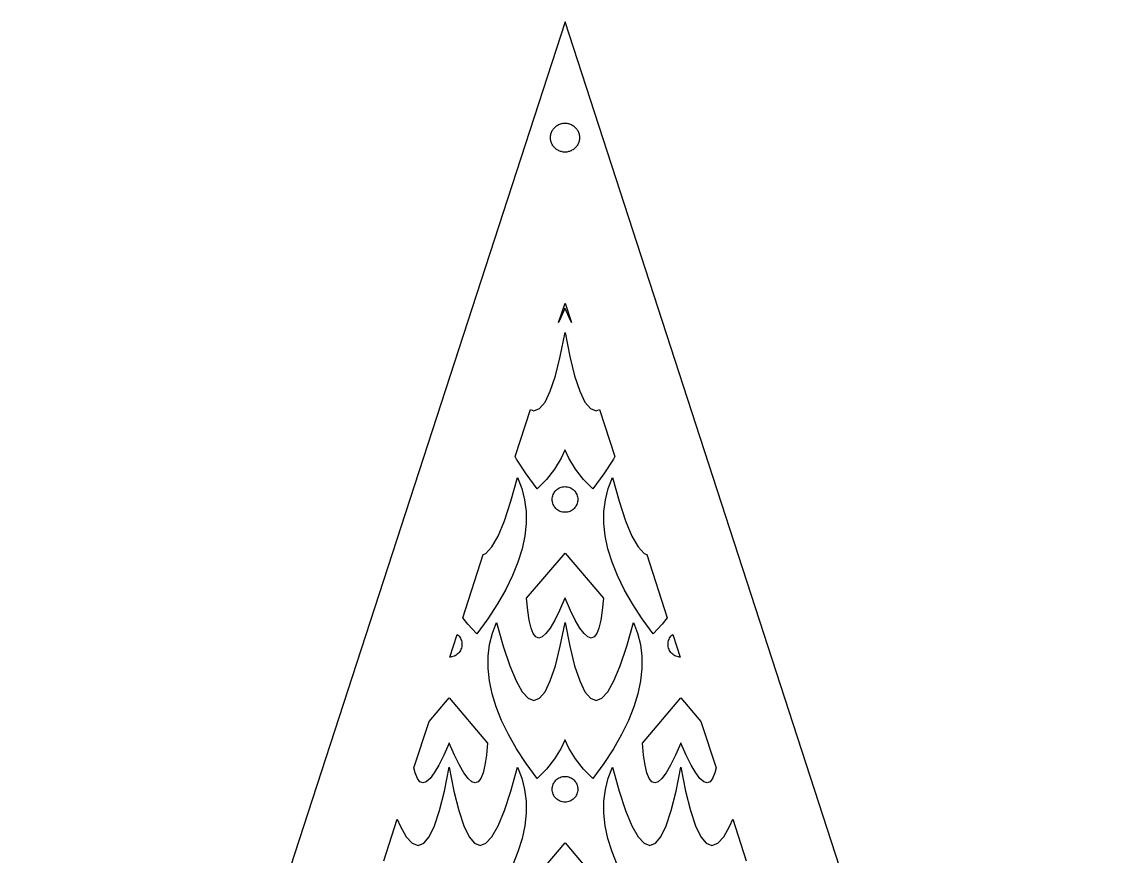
# Model space of a CAD drawing. Header units: metres. Extents: x -75 to 75, y 0 to 231.
# Drawn here: x -75 to 75, y 115.6 to 230.8 of the extents above; entities that cross this region are included whole.
import ezdxf

# ---------------------------------------------------------------- set-up
doc = ezdxf.new("R2010")
doc.units = ezdxf.units.M

msp = doc.modelspace()

# ---------------------------------------------------------------- linework, layer by layer
for p, q in [((0, 230.826), (-75, 0)), ((75, 0), (0, 230.826)), ((-1.68864, 215.898), (-1.61803, 216.002)), ((-1.61803, 216.002), (-1.54102, 216.101)), ((-1.54102, 216.101), (-1.45793, 216.195)), ((-1.45793, 216.195), (-1.36908, 216.284)), ((-1.36908, 216.284), (-1.27484, 216.367)), ((-1.27484, 216.367), (-1.17557, 216.444)), ((-1.17557, 216.444), (-1.07164, 216.515)), ((-1.07164, 216.515), (-0.963501, 216.579)), ((-0.963501, 216.579), (-0.851547, 216.636)), ((-0.851547, 216.636), (-0.736237, 216.686)), ((-0.736237, 216.686), (-0.618027, 216.728)), ((-0.618027, 216.728), (-0.497375, 216.763)), ((-0.497375, 216.763), (-0.374756, 216.791)), ((-0.374756, 216.791), (-0.250656, 216.81)), ((-0.250656, 216.81), (-0.12558, 216.822)), ((-0.12558, 216.822), (0, 216.826)), ((0, 216.826), (0.12558, 216.822)), ((0.12558, 216.822), (0.250656, 216.81)), ((0.250656, 216.81), (0.374756, 216.791)), ((0.374756, 216.791), (0.497375, 216.763)), ((0.497375, 216.763), (0.618027, 216.728)), ((0.618027, 216.728), (0.736237, 216.686)), ((0.736237, 216.686), (0.851547, 216.636)), ((0.851547, 216.636), (0.963501, 216.579)), ((0.963501, 216.579), (1.07164, 216.515)), ((1.07164, 216.515), (1.17557, 216.444)), ((1.17557, 216.444), (1.27484, 216.367)), ((1.27484, 216.367), (1.36908, 216.284)), ((1.36908, 216.284), (1.45793, 216.195)), ((1.45793, 216.195), (1.54102, 216.101)), ((1.54102, 216.101), (1.61803, 216.002)), ((1.61803, 216.002), (1.68864, 215.898)), ((-2, 214.826), (-1.99605, 214.952)), ((-1.99605, 214.701), (-2, 214.826)), ((-1.99605, 214.952), (-1.98422, 215.077)), ((-1.98422, 214.576), (-1.99605, 214.701)), ((-1.98422, 215.077), (-1.96457, 215.201)), ((-1.96457, 214.451), (-1.98422, 214.576)), ((-1.96457, 215.201), (-1.93716, 215.324)), ((-1.93716, 215.324), (-1.9021, 215.444)), ((-1.9021, 215.444), (-1.85954, 215.562)), ((-1.85954, 215.562), (-1.80965, 215.678)), ((-1.80965, 215.678), (-1.75261, 215.79)), ((-1.75261, 215.79), (-1.68864, 215.898)), ((1.68864, 215.898), (1.75261, 215.79)), ((1.75261, 215.79), (1.80965, 215.678)), ((1.80965, 215.678), (1.85954, 215.562)), ((1.85954, 215.562), (1.9021, 215.444)), ((1.9021, 215.444), (1.93716, 215.324)), ((1.93716, 215.324), (1.96457, 215.201)), ((1.96457, 215.201), (1.98422, 215.077)), ((1.98422, 214.576), (1.96457, 214.451)), ((1.98422, 215.077), (1.99605, 214.952)), ((1.99605, 214.701), (1.98422, 214.576)), ((1.99605, 214.952), (2, 214.826)), ((2, 214.826), (1.99605, 214.701)), ((-1.93716, 214.329), (-1.96457, 214.451)), ((-1.9021, 214.208), (-1.93716, 214.329)), ((-1.85954, 214.09), (-1.9021, 214.208)), ((-1.80965, 213.975), (-1.85954, 214.09)), ((-1.75261, 213.863), (-1.80965, 213.975)), ((-1.68864, 213.755), (-1.75261, 213.863)), ((-1.61803, 213.651), (-1.68864, 213.755)), ((-1.54102, 213.551), (-1.61803, 213.651)), ((-1.45793, 213.457), (-1.54102, 213.551)), ((-1.36908, 213.368), (-1.45793, 213.457)), ((-1.27484, 213.285), (-1.36908, 213.368)), ((-1.17557, 213.208), (-1.27484, 213.285)), ((-1.07164, 213.138), (-1.17557, 213.208)), ((-0.963501, 213.074), (-1.07164, 213.138)), ((-0.851547, 213.017), (-0.963501, 213.074)), ((-0.736237, 212.967), (-0.851547, 213.017)), ((0.851547, 213.017), (0.736237, 212.967)), ((0.963501, 213.074), (0.851547, 213.017)), ((1.07164, 213.138), (0.963501, 213.074)), ((1.17557, 213.208), (1.07164, 213.138)), ((1.27484, 213.285), (1.17557, 213.208)), ((1.36908, 213.368), (1.27484, 213.285)), ((1.45793, 213.457), (1.36908, 213.368)), ((1.54102, 213.551), (1.45793, 213.457)), ((1.61803, 213.651), (1.54102, 213.551)), ((1.68864, 213.755), (1.61803, 213.651)), ((1.75261, 213.863), (1.68864, 213.755)), ((1.80965, 213.975), (1.75261, 213.863)), ((1.85954, 214.09), (1.80965, 213.975)), ((1.9021, 214.208), (1.85954, 214.09)), ((1.93716, 214.329), (1.9021, 214.208)), ((1.96457, 214.451), (1.93716, 214.329)), ((-0.618027, 212.924), (-0.736237, 212.967)), ((-0.497375, 212.889), (-0.618027, 212.924)), ((-0.374756, 212.862), (-0.497375, 212.889)), ((-0.250656, 212.842), (-0.374756, 212.862)), ((-0.12558, 212.83), (-0.250656, 212.842)), ((0, 212.826), (-0.12558, 212.83)), ((0.12558, 212.83), (0, 212.826)), ((0.250656, 212.842), (0.12558, 212.83)), ((0.374756, 212.862), (0.250656, 212.842)), ((0.497375, 212.889), (0.374756, 212.862)), ((0.618027, 212.924), (0.497375, 212.889)), ((0.736237, 212.967), (0.618027, 212.924)), ((-0.879654, 189.286), (0, 191.993)), ((-0.004272, 191.249), (-0.739136, 189.57)), ((-0.00061, 191.259), (-0.004272, 191.267)), ((-0.004272, 191.267), (-0.004272, 191.249)), ((0.004272, 191.269), (-0.00061, 191.259)), ((0, 191.993), (0.879654, 189.286)), ((0.004272, 191.248), (0.004272, 191.269)), ((0.739136, 189.57), (0.004272, 191.248)), ((-0.739136, 189.57), (-0.879654, 189.286)), ((0.879654, 189.286), (0.739136, 189.57)), ((-0.649414, 184.625), (0, 187.905)), ((0, 187.905), (0.649414, 184.626)), ((-1.3269, 181.925), (-0.649414, 184.625)), ((0.649414, 184.626), (1.3269, 181.926)), ((-2.02942, 179.825), (-1.3269, 181.925)), ((1.3269, 181.926), (2.02942, 179.826)), ((-2.75574, 178.325), (-2.02942, 179.825)), ((2.02942, 179.826), (2.75574, 178.325)), ((-6.8848, 170.804), (-4.77249, 177.305)), ((-4.77249, 177.305), (-4.28589, 177.123)), ((-4.28589, 177.123), (-3.5083, 177.424)), ((-3.5083, 177.424), (-2.75574, 178.325)), ((2.75574, 178.325), (3.5083, 177.424)), ((3.5083, 177.424), (4.28589, 177.123)), ((4.28589, 177.123), (4.77249, 177.305)), ((4.77249, 177.305), (6.88472, 170.804)), ((-0.004272, 171.667), (-0.532837, 170.561)), ((-0.00061, 171.674), (-0.004272, 171.682)), ((-0.004272, 171.682), (-0.004272, 171.667)), ((0.004272, 171.685), (-0.00061, 171.674)), ((0.004272, 171.664), (0.004272, 171.685)), ((0.532837, 170.561), (0.004272, 171.664)), ((-6.68152, 170.449), (-6.8848, 170.804)), ((-5.35706, 168.415), (-6.68152, 170.449)), ((-0.532837, 170.561), (-1.46362, 169.064)), ((1.46301, 169.065), (0.532837, 170.561)), ((6.68091, 170.448), (5.35645, 168.414)), ((6.88472, 170.804), (6.68091, 170.448)), ((-3.84521, 166.333), (-5.35706, 168.415)), ((-1.46362, 169.064), (-2.56897, 167.654)), ((2.56897, 167.654), (1.46301, 169.065)), ((5.35645, 168.414), (3.84583, 166.333)), ((-7.4646, 164.625), (-6.54541, 167.914)), ((-6.54541, 167.914), (-5.96985, 166.411)), ((-2.56897, 167.654), (-3.84521, 166.333)), ((-0.835571, 166.437), (-0.678101, 166.511)), ((-0.678101, 166.511), (-0.514526, 166.57)), ((-0.514526, 166.57), (-0.344849, 166.613)), ((-0.344849, 166.613), (-0.17334, 166.638)), ((-0.17334, 166.638), (0, 166.647)), ((0, 166.647), (0.17395, 166.638)), ((0.17395, 166.638), (0.346069, 166.613)), ((0.346069, 166.613), (0.514526, 166.57)), ((0.514526, 166.57), (0.678101, 166.511)), ((0.678101, 166.511), (0.835571, 166.437)), ((3.84583, 166.333), (2.56897, 167.654)), ((5.96985, 166.412), (6.54541, 167.914)), ((6.54541, 167.914), (7.4646, 164.625)), ((-5.96985, 166.411), (-5.58105, 164.845)), ((-1.77246, 164.874), (-1.76392, 165.048)), ((-1.76392, 165.048), (-1.73828, 165.22)), ((-1.73828, 165.22), (-1.69617, 165.388)), ((-1.69617, 165.388), (-1.63757, 165.552)), ((-1.63757, 165.552), (-1.56311, 165.709)), ((-1.56311, 165.709), (-1.474, 165.858)), ((-1.474, 165.858), (-1.37024, 165.999)), ((-1.37024, 165.999), (-1.25366, 166.127)), ((-1.25366, 166.127), (-1.12427, 166.244)), ((-1.12427, 166.244), (-0.985107, 166.347)), ((-0.985107, 166.347), (-0.835571, 166.437)), ((0.835571, 166.437), (0.985107, 166.347)), ((0.985107, 166.347), (1.12427, 166.244)), ((1.12427, 166.244), (1.25366, 166.127)), ((1.25366, 166.127), (1.37024, 165.999)), ((1.37024, 165.999), (1.474, 165.858)), ((1.474, 165.858), (1.56311, 165.709)), ((1.56311, 165.709), (1.63757, 165.552)), ((1.63757, 165.552), (1.69617, 165.388)), ((1.69617, 165.388), (1.73889, 165.219)), ((1.73889, 165.219), (1.76453, 165.047)), ((1.76453, 165.047), (1.77246, 164.874)), ((5.58105, 164.845), (5.96985, 166.412)), ((-8.36304, 161.924), (-7.4646, 164.625)), ((-5.58105, 164.845), (-5.38208, 163.227)), ((-1.76453, 164.7), (-1.77246, 164.874)), ((-1.73889, 164.528), (-1.76453, 164.7)), ((-1.69617, 164.359), (-1.73889, 164.528)), ((-1.63757, 164.196), (-1.69617, 164.359)), ((-1.56311, 164.037), (-1.63757, 164.196)), ((-1.474, 163.889), (-1.56311, 164.037)), ((-1.37024, 163.749), (-1.474, 163.889)), ((-1.25366, 163.62), (-1.37024, 163.749)), ((-1.12427, 163.503), (-1.25366, 163.62)), ((-0.985107, 163.4), (-1.12427, 163.503)), ((1.12427, 163.503), (0.985107, 163.4)), ((1.25305, 163.619), (1.12427, 163.503)), ((1.37024, 163.749), (1.25305, 163.619)), ((1.47339, 163.888), (1.37024, 163.749)), ((1.56311, 164.037), (1.47339, 163.888)), ((1.63757, 164.195), (1.56311, 164.037)), ((1.69617, 164.359), (1.63757, 164.195)), ((1.73828, 164.527), (1.69617, 164.359)), ((1.76392, 164.699), (1.73828, 164.527)), ((1.77246, 164.874), (1.76392, 164.699)), ((5.38208, 163.228), (5.58105, 164.845)), ((7.4646, 164.625), (8.36304, 161.925)), ((-5.38208, 163.227), (-5.37354, 161.556)), ((-0.835571, 163.31), (-0.985107, 163.4)), ((-0.678101, 163.235), (-0.835571, 163.31)), ((-0.514526, 163.177), (-0.678101, 163.235)), ((-0.346069, 163.135), (-0.514526, 163.177)), ((-0.17395, 163.11), (-0.346069, 163.135)), ((0, 163.101), (-0.17395, 163.11)), ((0.17334, 163.109), (0, 163.101)), ((0.344849, 163.135), (0.17334, 163.109)), ((0.514526, 163.177), (0.344849, 163.135)), ((0.678101, 163.235), (0.514526, 163.177)), ((0.835571, 163.31), (0.678101, 163.235)), ((0.985107, 163.4), (0.835571, 163.31)), ((5.37354, 161.558), (5.38208, 163.228)), ((-9.23645, 159.825), (-8.36304, 161.924)), ((-5.37354, 161.556), (-5.55542, 159.836)), ((5.55542, 159.836), (5.37354, 161.558)), ((8.36304, 161.925), (9.23645, 159.825)), ((-10.0861, 158.325), (-9.23645, 159.825)), ((-5.55542, 159.836), (-5.92712, 158.063)), ((5.92712, 158.063), (5.55542, 159.836)), ((9.23645, 159.825), (10.0861, 158.325)), ((-10.9113, 157.424), (-10.0861, 158.325)), ((-5.92712, 158.063), (-6.48926, 156.237)), ((6.48926, 156.238), (5.92712, 158.063)), ((10.0861, 158.325), (10.9113, 157.424)), ((-14.1207, 148.534), (-11.2769, 157.287)), ((-11.2769, 157.287), (-10.9113, 157.424)), ((-6.48926, 156.237), (-7.24182, 154.359)), ((-5.29602, 151.249), (0, 157.474)), ((0, 157.474), (5.29541, 151.249)), ((7.24182, 154.36), (6.48926, 156.238)), ((10.9113, 157.424), (11.2769, 157.287)), ((11.2769, 157.287), (14.1208, 148.534)), ((-7.24182, 154.359), (-8.18542, 152.43)), ((8.18542, 152.43), (7.24182, 154.36)), ((-8.18542, 152.43), (-9.31885, 150.448)), ((9.31824, 150.449), (8.18542, 152.43)), ((-9.31885, 150.448), (-10.6433, 148.414)), ((-5.14832, 149.568), (-5.29602, 151.249)), ((-0.004272, 151.249), (-0.739136, 149.57)), ((-0.00061, 151.259), (-0.004272, 151.267)), ((-0.004272, 151.267), (-0.004272, 151.249)), ((0.004272, 151.269), (-0.00061, 151.259)), ((0.004272, 151.248), (0.004272, 151.269)), ((0.739136, 149.57), (0.004272, 151.248)), ((5.29541, 151.249), (5.14771, 149.568)), ((10.6427, 148.415), (9.31824, 150.449)), ((-13.4308, 147.654), (-14.1207, 148.534)), ((-4.9469, 148.193), (-5.14832, 149.568)), ((-0.739136, 149.57), (-1.4209, 148.194)), ((1.4209, 148.194), (0.739136, 149.57)), ((5.14771, 149.568), (4.94629, 148.193)), ((14.1208, 148.534), (13.4308, 147.654)), ((-12.1539, 146.333), (-13.4308, 147.654)), ((-10.6433, 148.414), (-12.1539, 146.333)), ((-10.0299, 146.412), (-9.45435, 147.914)), ((-9.45435, 147.914), (-8.53516, 144.625)), ((-4.69177, 147.123), (-4.9469, 148.193)), ((-4.38477, 146.36), (-4.69177, 147.123)), ((-2.04956, 147.123), (-2.6239, 146.36)), ((-1.4209, 148.194), (-2.04956, 147.123)), ((-0.649414, 144.625), (0, 147.905)), ((0, 147.905), (0.649414, 144.626)), ((2.04895, 147.124), (1.4209, 148.194)), ((2.62329, 146.36), (2.04895, 147.124)), ((4.69177, 147.122), (4.38477, 146.36)), ((4.94629, 148.193), (4.69177, 147.122)), ((8.53516, 144.625), (9.45435, 147.914)), ((9.45435, 147.914), (10.0299, 146.411)), ((12.1545, 146.333), (10.6427, 148.415)), ((13.4308, 147.654), (12.1545, 146.333)), ((-15.8844, 143.106), (-14.8673, 146.237)), ((-14.8673, 146.237), (-14.7461, 146.127)), ((-14.7461, 146.127), (-14.6295, 145.999)), ((-14.6295, 145.999), (-14.5258, 145.858)), ((-14.5258, 145.858), (-14.4366, 145.709)), ((-14.4366, 145.709), (-14.3622, 145.552)), ((-14.3622, 145.552), (-14.3036, 145.388)), ((-10.4187, 144.845), (-10.0299, 146.412)), ((-4.02344, 145.902), (-4.38477, 146.36)), ((-3.61145, 145.75), (-4.02344, 145.902)), ((-3.14453, 145.903), (-3.61145, 145.75)), ((-2.6239, 146.36), (-3.14453, 145.903)), ((3.14453, 145.903), (2.62329, 146.36)), ((3.61145, 145.75), (3.14453, 145.903)), ((4.02344, 145.902), (3.61145, 145.75)), ((4.38477, 146.36), (4.02344, 145.902)), ((10.0299, 146.411), (10.4187, 144.845)), ((14.3036, 145.388), (14.3622, 145.552)), ((14.3622, 145.552), (14.4366, 145.709)), ((14.4366, 145.709), (14.5258, 145.858)), ((14.5258, 145.858), (14.6295, 145.999)), ((14.6295, 145.999), (14.7461, 146.127)), ((14.7461, 146.127), (14.8673, 146.237)), ((14.8673, 146.237), (15.8843, 143.107)), ((-14.4366, 144.037), (-14.5264, 143.888)), ((-14.3622, 144.195), (-14.4366, 144.037)), ((-14.3036, 144.359), (-14.3622, 144.195)), ((-14.3036, 145.388), (-14.2609, 145.219)), ((-14.2615, 144.527), (-14.3036, 144.359)), ((-14.2358, 144.699), (-14.2615, 144.527)), ((-14.2609, 145.219), (-14.2352, 145.047)), ((-14.2273, 144.874), (-14.2358, 144.699)), ((-14.2352, 145.047), (-14.2273, 144.874)), ((-10.6177, 143.228), (-10.4187, 144.845)), ((-8.53516, 144.625), (-7.63672, 141.925)), ((-1.3269, 141.925), (-0.649414, 144.625)), ((0.649414, 144.626), (1.3269, 141.926)), ((7.63672, 141.924), (8.53516, 144.625)), ((10.4187, 144.845), (10.6177, 143.227)), ((14.2273, 144.874), (14.2358, 145.048)), ((14.2352, 144.7), (14.2273, 144.874)), ((14.2609, 144.528), (14.2352, 144.7)), ((14.2358, 145.048), (14.2615, 145.22)), ((14.3036, 144.359), (14.2609, 144.528)), ((14.2615, 145.22), (14.3036, 145.388)), ((14.3622, 144.196), (14.3036, 144.359)), ((14.4366, 144.037), (14.3622, 144.196)), ((14.5258, 143.889), (14.4366, 144.037)), ((-15.8264, 143.109), (-15.8844, 143.106)), ((-15.6549, 143.135), (-15.8264, 143.109)), ((-15.4852, 143.177), (-15.6549, 143.135)), ((-15.3217, 143.235), (-15.4852, 143.177)), ((-15.1642, 143.31), (-15.3217, 143.235)), ((-15.0146, 143.4), (-15.1642, 143.31)), ((-14.8755, 143.503), (-15.0146, 143.4)), ((-14.7467, 143.619), (-14.8755, 143.503)), ((-14.6295, 143.749), (-14.7467, 143.619)), ((-14.5264, 143.888), (-14.6295, 143.749)), ((-10.6262, 141.558), (-10.6177, 143.228)), ((10.6177, 143.227), (10.6262, 141.556)), ((14.6295, 143.749), (14.5258, 143.889)), ((14.7461, 143.62), (14.6295, 143.749)), ((14.8755, 143.503), (14.7461, 143.62)), ((15.0146, 143.4), (14.8755, 143.503)), ((15.1642, 143.31), (15.0146, 143.4)), ((15.3217, 143.235), (15.1642, 143.31)), ((15.4852, 143.177), (15.3217, 143.235)), ((15.6537, 143.135), (15.4852, 143.177)), ((15.8258, 143.11), (15.6537, 143.135)), ((15.8843, 143.107), (15.8258, 143.11)), ((-10.4443, 139.836), (-10.6262, 141.558)), ((-7.63672, 141.925), (-6.76331, 139.825)), ((-2.02942, 139.825), (-1.3269, 141.925)), ((1.3269, 141.926), (2.02942, 139.826)), ((6.76331, 139.825), (7.63672, 141.924)), ((10.6262, 141.556), (10.4443, 139.836)), ((-10.0726, 138.063), (-10.4443, 139.836)), ((-6.76331, 139.825), (-5.9137, 138.325)), ((-2.75574, 138.325), (-2.02942, 139.825)), ((2.02942, 139.826), (2.75574, 138.325)), ((5.9137, 138.325), (6.76331, 139.825)), ((10.4443, 139.836), (10.0726, 138.063)), ((-9.5105, 136.238), (-10.0726, 138.063)), ((-5.9137, 138.325), (-5.0885, 137.424)), ((-3.5083, 137.424), (-2.75574, 138.325)), ((2.75574, 138.325), (3.5083, 137.424)), ((5.0885, 137.424), (5.9137, 138.325)), ((10.0726, 138.063), (9.5105, 136.237)), ((-18.7739, 134.213), (-15.9998, 137.474)), ((-15.9998, 137.474), (-10.7043, 131.249)), ((-5.0885, 137.424), (-4.28589, 137.123)), ((-4.28589, 137.123), (-3.5083, 137.424)), ((3.5083, 137.424), (4.28589, 137.123)), ((4.28589, 137.123), (5.0885, 137.424)), ((10.7037, 131.249), (15.9998, 137.474)), ((15.9998, 137.474), (18.7739, 134.213)), ((-8.75793, 134.36), (-9.5105, 136.238)), ((9.5105, 136.237), (8.75793, 134.359)), ((-20.8549, 127.809), (-18.7739, 134.213)), ((-7.81433, 132.43), (-8.75793, 134.36)), ((8.75793, 134.359), (7.81433, 132.43)), ((18.7739, 134.213), (20.8548, 127.809)), ((-6.68152, 130.449), (-7.81433, 132.43)), ((7.81433, 132.43), (6.68091, 130.448)), ((-16.004, 131.249), (-16.7389, 129.57)), ((-16.0004, 131.259), (-16.004, 131.267)), ((-16.004, 131.267), (-16.004, 131.249)), ((-15.9955, 131.269), (-16.0004, 131.259)), ((-15.9955, 131.248), (-15.9955, 131.269)), ((-15.2606, 129.57), (-15.9955, 131.248)), ((-10.7043, 131.249), (-10.8521, 129.568)), ((-0.532837, 130.561), (-1.46362, 129.064)), ((-0.004272, 131.667), (-0.532837, 130.561)), ((-0.00061, 131.674), (-0.004272, 131.682)), ((-0.004272, 131.682), (-0.004272, 131.667)), ((0.004272, 131.685), (-0.00061, 131.674)), ((0.004272, 131.664), (0.004272, 131.685)), ((0.532837, 130.561), (0.004272, 131.664)), ((1.46301, 129.065), (0.532837, 130.561)), ((10.8514, 129.568), (10.7037, 131.249)), ((15.9955, 131.249), (15.2606, 129.57)), ((15.9991, 131.259), (15.9955, 131.267)), ((15.9955, 131.267), (15.9955, 131.249)), ((16.004, 131.269), (15.9991, 131.259)), ((16.004, 131.248), (16.004, 131.269)), ((16.7389, 129.57), (16.004, 131.248)), ((-16.7389, 129.57), (-17.4207, 128.194)), ((-14.5789, 128.194), (-15.2606, 129.57)), ((-10.8521, 129.568), (-11.0535, 128.193)), ((-5.35706, 128.415), (-6.68152, 130.449)), ((-1.46362, 129.064), (-2.56897, 127.654)), ((2.56897, 127.654), (1.46301, 129.065)), ((6.68091, 130.448), (5.35645, 128.414)), ((11.0529, 128.193), (10.8514, 129.568)), ((15.2606, 129.57), (14.5789, 128.194)), ((17.4207, 128.194), (16.7389, 129.57)), ((-20.6915, 127.123), (-20.8549, 127.809)), ((-17.4207, 128.194), (-18.0493, 127.123)), ((-16.6492, 124.625), (-15.9998, 127.905)), ((-15.9998, 127.905), (-15.3503, 124.626)), ((-13.9508, 127.124), (-14.5789, 128.194)), ((-11.0535, 128.193), (-11.308, 127.122)), ((-7.4646, 124.625), (-6.54541, 127.914)), ((-6.54541, 127.914), (-5.96985, 126.411)), ((-3.84521, 126.333), (-5.35706, 128.415)), ((-2.56897, 127.654), (-3.84521, 126.333)), ((3.84583, 126.333), (2.56897, 127.654)), ((5.35645, 128.414), (3.84583, 126.333)), ((5.96985, 126.412), (6.54541, 127.914)), ((6.54541, 127.914), (7.4646, 124.625)), ((11.308, 127.123), (11.0529, 128.193)), ((14.5789, 128.194), (13.9502, 127.123)), ((15.3503, 124.625), (15.9998, 127.905)), ((15.9998, 127.905), (16.6492, 124.626)), ((18.0487, 127.124), (17.4207, 128.194)), ((20.8548, 127.809), (20.6915, 127.122)), ((-20.3845, 126.36), (-20.6915, 127.123)), ((-20.0232, 125.902), (-20.3845, 126.36)), ((-18.6237, 126.36), (-19.1443, 125.903)), ((-18.0493, 127.123), (-18.6237, 126.36)), ((-13.3765, 126.36), (-13.9508, 127.124)), ((-12.8552, 125.903), (-13.3765, 126.36)), ((-11.615, 126.36), (-11.9763, 125.902)), ((-11.308, 127.122), (-11.615, 126.36)), ((-5.96985, 126.411), (-5.58105, 124.845)), ((-1.37024, 125.999), (-1.25366, 126.127)), ((-1.25366, 126.127), (-1.12427, 126.244)), ((-1.12427, 126.244), (-0.985107, 126.347)), ((-0.985107, 126.347), (-0.835571, 126.437)), ((-0.835571, 126.437), (-0.678101, 126.511)), ((-0.678101, 126.511), (-0.514526, 126.57)), ((-0.514526, 126.57), (-0.344849, 126.613)), ((-0.344849, 126.613), (-0.17334, 126.638)), ((-0.17334, 126.638), (0, 126.647)), ((0, 126.647), (0.17395, 126.638)), ((0.17395, 126.638), (0.346069, 126.613)), ((0.346069, 126.613), (0.514526, 126.57)), ((0.514526, 126.57), (0.678101, 126.511)), ((0.678101, 126.511), (0.835571, 126.437)), ((0.835571, 126.437), (0.985107, 126.347)), ((0.985107, 126.347), (1.12427, 126.244)), ((1.12427, 126.244), (1.25366, 126.127)), ((1.25366, 126.127), (1.37024, 125.999)), ((5.58105, 124.845), (5.96985, 126.412)), ((11.615, 126.36), (11.308, 127.123)), ((11.9763, 125.902), (11.615, 126.36)), ((13.3759, 126.36), (12.8552, 125.903)), ((13.9502, 127.123), (13.3759, 126.36)), ((18.623, 126.36), (18.0487, 127.124)), ((19.1443, 125.903), (18.623, 126.36)), ((20.3845, 126.36), (20.0232, 125.902)), ((20.6915, 127.122), (20.3845, 126.36)), ((-19.6112, 125.75), (-20.0232, 125.902)), ((-19.1443, 125.903), (-19.6112, 125.75)), ((-17.3267, 121.925), (-16.6492, 124.625)), ((-15.3503, 124.626), (-14.6729, 121.926)), ((-12.3883, 125.75), (-12.8552, 125.903)), ((-11.9763, 125.902), (-12.3883, 125.75)), ((-8.36304, 121.924), (-7.4646, 124.625)), ((-5.58105, 124.845), (-5.38208, 123.227)), ((-1.77246, 124.874), (-1.76392, 125.048)), ((-1.76453, 124.7), (-1.77246, 124.874)), ((-1.73889, 124.528), (-1.76453, 124.7)), ((-1.76392, 125.048), (-1.73828, 125.22)), ((-1.69617, 124.359), (-1.73889, 124.528)), ((-1.73828, 125.22), (-1.69617, 125.388)), ((-1.69617, 125.388), (-1.63757, 125.552)), ((-1.63757, 125.552), (-1.56311, 125.709)), ((-1.56311, 125.709), (-1.474, 125.858)), ((-1.474, 125.858), (-1.37024, 125.999)), ((1.37024, 125.999), (1.474, 125.858)), ((1.474, 125.858), (1.56311, 125.709)), ((1.56311, 125.709), (1.63757, 125.552)), ((1.63757, 125.552), (1.69617, 125.388)), ((1.69617, 125.388), (1.73889, 125.219)), ((1.73828, 124.527), (1.69617, 124.359)), ((1.76392, 124.699), (1.73828, 124.527)), ((1.73889, 125.219), (1.76453, 125.047)), ((1.77246, 124.874), (1.76392, 124.699)), ((1.76453, 125.047), (1.77246, 124.874)), ((5.38208, 123.228), (5.58105, 124.845)), ((7.4646, 124.625), (8.36304, 121.925)), ((12.3883, 125.75), (11.9763, 125.902)), ((12.8552, 125.903), (12.3883, 125.75)), ((14.6729, 121.925), (15.3503, 124.625)), ((16.6492, 124.626), (17.3267, 121.926)), ((19.6112, 125.75), (19.1443, 125.903)), ((20.0232, 125.902), (19.6112, 125.75)), ((-5.38208, 123.227), (-5.37354, 121.556)), ((-1.63757, 124.196), (-1.69617, 124.359)), ((-1.56311, 124.037), (-1.63757, 124.196)), ((-1.474, 123.889), (-1.56311, 124.037)), ((-1.37024, 123.749), (-1.474, 123.889)), ((-1.25366, 123.62), (-1.37024, 123.749)), ((-1.12427, 123.503), (-1.25366, 123.62)), ((-0.985107, 123.4), (-1.12427, 123.503)), ((-0.835571, 123.31), (-0.985107, 123.4)), ((-0.678101, 123.235), (-0.835571, 123.31)), ((-0.514526, 123.177), (-0.678101, 123.235)), ((-0.346069, 123.135), (-0.514526, 123.177)), ((-0.17395, 123.11), (-0.346069, 123.135)), ((0, 123.101), (-0.17395, 123.11)), ((0.17334, 123.109), (0, 123.101)), ((0.344849, 123.135), (0.17334, 123.109)), ((0.514526, 123.177), (0.344849, 123.135)), ((0.678101, 123.235), (0.514526, 123.177)), ((0.835571, 123.31), (0.678101, 123.235)), ((0.985107, 123.4), (0.835571, 123.31)), ((1.12427, 123.503), (0.985107, 123.4)), ((1.25305, 123.619), (1.12427, 123.503)), ((1.37024, 123.749), (1.25305, 123.619)), ((1.47339, 123.888), (1.37024, 123.749)), ((1.56311, 124.037), (1.47339, 123.888)), ((1.63757, 124.195), (1.56311, 124.037)), ((1.69617, 124.359), (1.63757, 124.195)), ((5.37354, 121.558), (5.38208, 123.228)), ((-18.0292, 119.825), (-17.3267, 121.925)), ((-14.6729, 121.926), (-13.9703, 119.826)), ((-9.23645, 119.825), (-8.36304, 121.924)), ((-5.37354, 121.556), (-5.55542, 119.836)), ((5.55542, 119.836), (5.37354, 121.558)), ((8.36304, 121.925), (9.23645, 119.825)), ((13.9703, 119.825), (14.6729, 121.925)), ((17.3267, 121.926), (18.0292, 119.826)), ((-25.0156, 115.003), (-23.1481, 120.751)), ((-23.1481, 120.751), (-22.7631, 119.825)), ((22.7631, 119.825), (23.1481, 120.751)), ((23.1481, 120.751), (25.0157, 115.003)), ((-22.7631, 119.825), (-21.9135, 118.325)), ((-18.7555, 118.325), (-18.0292, 119.825)), ((-13.9703, 119.826), (-13.244, 118.325)), ((-10.0861, 118.325), (-9.23645, 119.825)), ((-5.55542, 119.836), (-5.92712, 118.063)), ((5.92712, 118.063), (5.55542, 119.836)), ((9.23645, 119.825), (10.0861, 118.325)), ((13.244, 118.325), (13.9703, 119.825)), ((18.0292, 119.826), (18.7555, 118.325)), ((21.9135, 118.325), (22.7631, 119.825)), ((-21.9135, 118.325), (-21.0883, 117.424)), ((-21.0883, 117.424), (-20.2856, 117.123)), ((-20.2856, 117.123), (-19.5081, 117.424)), ((-19.5081, 117.424), (-18.7555, 118.325)), ((-13.244, 118.325), (-12.4915, 117.424)), ((-12.4915, 117.424), (-11.7139, 117.123)), ((-11.7139, 117.123), (-10.9113, 117.424)), ((-10.9113, 117.424), (-10.0861, 118.325)), ((-5.92712, 118.063), (-6.48926, 116.237)), ((-5.29602, 111.249), (0, 117.474)), ((0, 117.474), (5.29541, 111.249)), ((6.48926, 116.238), (5.92712, 118.063)), ((10.0861, 118.325), (10.9113, 117.424)), ((10.9113, 117.424), (11.7139, 117.123)), ((11.7139, 117.123), (12.4915, 117.424)), ((12.4915, 117.424), (13.244, 118.325)), ((18.7555, 118.325), (19.5081, 117.424)), ((19.5081, 117.424), (20.2856, 117.123)), ((20.2856, 117.123), (21.0883, 117.424)), ((21.0883, 117.424), (21.9135, 118.325)), ((-6.48926, 116.237), (-7.24182, 114.359)), ((7.24182, 114.36), (6.48926, 116.238))]:
    msp.add_line(p, q)

doc.saveas('drawing.dxf')
